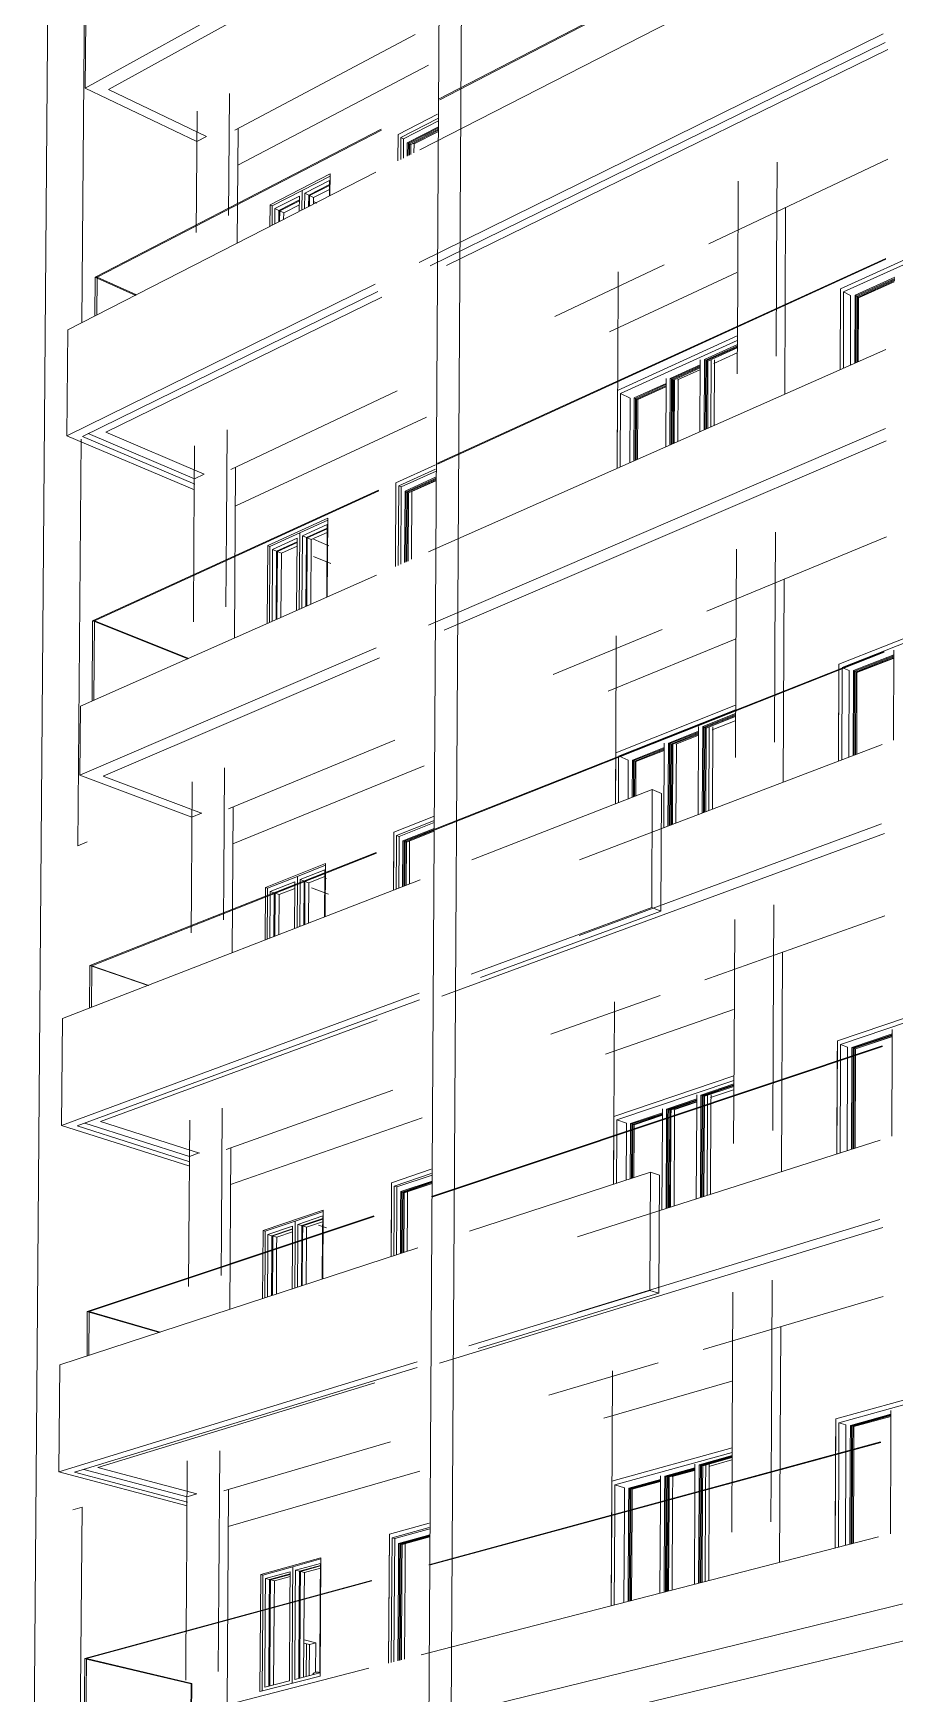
# Model space of a CAD drawing. Header units: metres. Extents: x -144 to 1000, y -717 to 29.
# Drawn here: x 9.938 to 11.863, y -560.797 to -557.088 of the extents above; entities that cross this region are included whole.
import ezdxf

# ---------------------------------------------------------------- set-up
doc = ezdxf.new("R2010")
doc.units = ezdxf.units.M
for name, color, linetype, lineweight in [('A-DOOR-FRAM', 1, 'Continuous', 9), ('A-DOOR-GLAZ', 1, 'Continuous', 9), ('A-FLOR', 2, 'Continuous', 9), ('A-FLOR-HRAL', 1, 'Continuous', 9), ('A-GLAZ', 1, 'Continuous', 9), ('A-WALL', 4, 'Continuous', 9), ('P-SANR-FIXT', 1, 'Continuous', 9), ('S-BEAM', 1, 'Continuous', 9), ('S-COLS', 7, 'Continuous', 9)]:
    doc.layers.add(name, color=color, linetype=linetype, lineweight=lineweight)

msp = doc.modelspace()

# ---------------------------------------------------------------- linework, layer by layer
at = {"layer": 'A-DOOR-FRAM', "color": 253, "true_color": 0x9c9c9c}
for p, q in [((10.8416, -557.2684), (10.7533, -557.3139)), ((10.7594, -557.3203), (10.8417, -557.2779)), ((10.8433, -557.2831), (10.7653, -557.3232)), ((10.7533, -557.3139), (10.753, -557.3727)), ((10.7591, -557.3696), (10.7594, -557.3203)), ((10.7653, -557.3232), (10.7594, -557.3203)), ((10.7653, -557.3232), (10.765, -557.3666)), ((10.7737, -557.3321), (10.8433, -557.2963)), ((10.7735, -557.3623), (10.7737, -557.3321)), ((10.7737, -557.3321), (10.7763, -557.3334)), ((12.0316, -557.5262), (11.7414, -557.6584)), ((11.7485, -557.6655), (12.0305, -557.5372)), ((11.7414, -557.6584), (11.7406, -557.8391)), ((11.7739, -557.6729), (11.8626, -557.6326)), ((11.7478, -557.836), (11.7485, -557.6655)), ((11.7641, -557.6734), (11.7485, -557.6655)), ((11.7641, -557.6734), (11.7635, -557.829)), ((11.7733, -557.8247), (11.7739, -557.6729)), ((11.7739, -557.6729), (11.7765, -557.6742)), ((11.5109, -557.7636), (11.2435, -557.8854)), ((11.2501, -557.8923), (11.511, -557.7737)), ((11.4377, -557.8163), (11.5111, -557.783)), ((11.361, -557.8585), (11.4282, -557.828)), ((11.4283, -557.8168), (11.4275, -557.9778)), ((11.4369, -557.9736), (11.4377, -557.8163)), ((11.4403, -557.8176), (11.4377, -557.8163)), ((11.2808, -557.9021), (11.3517, -557.87)), ((11.3518, -557.8589), (11.351, -558.0117)), ((11.3603, -558.0076), (11.361, -557.8585)), ((11.3636, -557.8597), (11.361, -557.8585)), ((11.2426, -558.0596), (11.2435, -557.8854)), ((11.2501, -557.8923), (11.2493, -558.0567)), ((11.2717, -557.9025), (11.2501, -557.8923)), ((11.2717, -557.9025), (11.2709, -558.0471)), ((11.2801, -558.0431), (11.2808, -557.9021)), ((11.2834, -557.9033), (11.2808, -557.9021)), ((10.8368, -558.0513), (10.7485, -558.0917)), ((10.7546, -558.0985), (10.837, -558.0609)), ((10.8386, -558.0655), (10.7604, -558.1011)), ((10.7485, -558.0917), (10.7473, -558.279)), ((10.7534, -558.2763), (10.7546, -558.0985)), ((10.7605, -558.1011), (10.7546, -558.0985)), ((10.7604, -558.1011), (10.7594, -558.2736)), ((10.7688, -558.1105), (10.8386, -558.0787)), ((10.7679, -558.2699), (10.7688, -558.1105)), ((10.7688, -558.1105), (10.7715, -558.1116)), ((11.7705, -558.5113), (11.8604, -558.4758)), ((11.8606, -558.4652), (11.8598, -558.6664)), ((11.7378, -558.5082), (11.737, -558.7132)), ((11.7441, -558.7105), (11.745, -558.5054)), ((11.7607, -558.5113), (11.7462, -558.5049)), ((11.7607, -558.5113), (11.7599, -558.7045)), ((11.7697, -558.7008), (11.7705, -558.5113)), ((11.7705, -558.5113), (11.7731, -558.5125)), ((11.4337, -558.6364), (11.5073, -558.6073)), ((11.3569, -558.6731), (11.4242, -558.6465)), ((11.4244, -558.6363), (11.4234, -558.8328)), ((11.4328, -558.8292), (11.4337, -558.6364)), ((11.4354, -558.6371), (11.4337, -558.6364)), ((11.2766, -558.7111), (11.3476, -558.6831)), ((11.3477, -558.673), (11.3468, -558.862)), ((11.356, -558.8585), (11.3569, -558.6731)), ((11.3596, -558.6742), (11.3569, -558.6731)), ((11.2387, -558.809), (11.2393, -558.7055)), ((11.2459, -558.7029), (11.2454, -558.8064)), ((11.2675, -558.711), (11.2469, -558.7025)), ((11.2675, -558.7109), (11.2671, -558.798)), ((11.2762, -558.7944), (11.2766, -558.7111)), ((11.28, -558.7125), (11.2766, -558.7111)), ((10.7434, -558.9017), (10.7428, -559.0015)), ((10.7489, -558.9991), (10.7496, -558.8993)), ((10.7555, -558.897), (10.7549, -558.9968)), ((10.7634, -558.9935), (10.764, -558.8936)), ((11.8571, -559.3419), (11.8563, -559.5513)), ((11.7342, -559.383), (11.7333, -559.5906)), ((11.7405, -559.5883), (11.7413, -559.3806)), ((11.7571, -559.3754), (11.7562, -559.5832)), ((11.7661, -559.5801), (11.7669, -559.3721)), ((11.3435, -559.5136), (11.3425, -559.7155)), ((11.3518, -559.7125), (11.3528, -559.5105)), ((11.4202, -559.4879), (11.4193, -559.6909)), ((11.4286, -559.6879), (11.4296, -559.4848)), ((11.2343, -559.658), (11.2348, -559.5499)), ((11.2415, -559.5477), (11.2409, -559.6559)), ((11.2632, -559.5404), (11.2627, -559.6488)), ((11.2718, -559.6458), (11.2724, -559.5374)), ((10.7383, -559.7158), (10.7376, -559.8201)), ((10.7438, -559.8181), (10.7445, -559.7138)), ((10.7504, -559.7118), (10.7498, -559.8161)), ((10.7583, -559.8134), (10.7589, -559.709)), ((11.7535, -560.2548), (11.7526, -560.4652)), ((11.7625, -560.4627), (11.7633, -560.2521)), ((11.8537, -560.2275), (11.8528, -560.4394)), ((11.7305, -560.261), (11.7297, -560.4704)), ((11.7368, -560.4693), (11.7377, -560.2591)), ((11.3392, -560.3676), (11.3382, -560.572)), ((11.3475, -560.5696), (11.3485, -560.3651)), ((11.4161, -560.3467), (11.4151, -560.5522)), ((11.4245, -560.5498), (11.4255, -560.3442)), ((11.2294, -560.6), (11.2304, -560.3973)), ((11.2371, -560.3955), (11.236, -560.5983)), ((11.2588, -560.3895), (11.2578, -560.5927)), ((11.267, -560.5903), (11.268, -560.3871)), ((10.7332, -560.5327), (10.732, -560.7281)), ((10.7381, -560.7265), (10.7394, -560.531)), ((10.7453, -560.5302), (10.7441, -560.725)), ((10.7526, -560.7228), (10.7538, -560.5271))]:
    msp.add_line(p, q, dxfattribs=at)
at = {"layer": 'A-DOOR-FRAM', "color": 9, "true_color": 0xbbbbbb}
for p, q in [((10.8433, -557.3043), (10.7815, -557.3359)), ((10.8421, -557.3075), (10.7888, -557.3349)), ((10.7763, -557.3334), (10.7815, -557.3359)), ((10.7815, -557.3359), (10.7814, -557.3582)), ((10.7888, -557.3349), (10.7861, -557.3336)), ((10.7888, -557.3349), (10.7886, -557.3545)), ((11.8612, -557.6426), (11.7816, -557.6786)), ((11.8626, -557.6402), (11.7817, -557.6768)), ((11.7765, -557.6742), (11.7817, -557.6768)), ((11.7817, -557.6768), (11.7811, -557.8212)), ((11.511, -557.7904), (11.4455, -557.8201)), ((11.5104, -557.8017), (11.4589, -557.825)), ((11.4281, -557.8353), (11.3688, -557.8622)), ((11.4269, -557.8395), (11.3775, -557.8618)), ((11.4455, -557.8201), (11.4403, -557.8176)), ((11.4455, -557.8201), (11.4448, -557.9701)), ((11.4516, -557.9671), (11.4523, -557.817)), ((11.4602, -557.817), (11.4595, -557.9636)), ((11.3516, -557.8773), (11.2886, -557.9058)), ((11.3688, -557.8622), (11.3636, -557.8597)), ((11.3688, -557.8622), (11.3681, -558.0041)), ((11.3702, -558.0031), (11.3709, -557.8612)), ((11.3788, -557.8612), (11.3781, -557.9997)), ((11.2886, -557.9058), (11.2834, -557.9033)), ((11.2886, -557.9058), (11.2879, -558.0396)), ((10.8385, -558.0858), (10.7767, -558.1139)), ((10.8374, -558.0871), (10.784, -558.1114)), ((10.7715, -558.1116), (10.7767, -558.1139)), ((10.7767, -558.1139), (10.7757, -558.2664)), ((10.784, -558.1114), (10.783, -558.2625)), ((11.7731, -558.5125), (11.7783, -558.5148)), ((11.8589, -558.484), (11.7782, -558.5158)), ((11.8604, -558.4824), (11.7783, -558.5148)), ((11.7783, -558.5148), (11.7776, -558.6978)), ((11.5072, -558.6138), (11.4416, -558.6397)), ((11.5065, -558.6231), (11.455, -558.6434)), ((11.4242, -558.6529), (11.3648, -558.6763)), ((11.4229, -558.656), (11.3735, -558.6755)), ((11.4416, -558.6397), (11.4363, -558.6375)), ((11.4416, -558.6397), (11.4407, -558.8262)), ((11.4475, -558.8236), (11.4484, -558.637)), ((11.4563, -558.6365), (11.4554, -558.8206)), ((11.3475, -558.6895), (11.2845, -558.7143)), ((11.3648, -558.6763), (11.3596, -558.6742)), ((11.3648, -558.6763), (11.3639, -558.8555)), ((11.366, -558.8547), (11.3669, -558.6755)), ((11.3748, -558.675), (11.3739, -558.8517)), ((11.2845, -558.7143), (11.28, -558.7125)), ((11.2845, -558.7143), (11.2841, -558.7914)), ((10.8338, -558.8699), (10.7719, -558.8944)), ((10.7668, -558.8925), (10.7719, -558.8944)), ((10.7719, -558.8944), (10.7713, -558.9905)), ((10.7791, -558.8915), (10.7785, -558.9876)), ((11.7748, -559.3695), (11.774, -559.5776)), ((11.4522, -559.4773), (11.4513, -559.6807)), ((11.3607, -559.5079), (11.3597, -559.71)), ((11.3618, -559.7093), (11.3628, -559.5072)), ((11.3707, -559.5045), (11.3697, -559.7068)), ((11.4375, -559.4822), (11.4365, -559.6854)), ((11.4434, -559.6832), (11.4444, -559.4799)), ((11.2803, -559.5347), (11.2797, -559.6432)), ((10.7668, -559.7063), (10.7662, -559.8108)), ((10.7741, -559.7039), (10.7735, -559.8084)), ((11.7712, -560.25), (11.7703, -560.4607)), ((11.3564, -560.363), (11.3554, -560.5675)), ((11.3575, -560.567), (11.3585, -560.3624)), ((11.3664, -560.3602), (11.3654, -560.565)), ((11.4334, -560.342), (11.4324, -560.5477)), ((11.4393, -560.5459), (11.4402, -560.3401)), ((11.4481, -560.338), (11.4472, -560.5439)), ((11.2759, -560.3849), (11.2749, -560.5883)), ((10.7617, -560.5249), (10.7605, -560.7208)), ((10.769, -560.523), (10.7678, -560.7189))]:
    msp.add_line(p, q, dxfattribs=at)
at = {"layer": 'A-DOOR-FRAM'}
for p, q in [((12.0285, -558.3816), (11.7379, -558.4968)), ((11.745, -558.5044), (12.0274, -558.3926)), ((11.7379, -558.4968), (11.7378, -558.5082)), ((11.7462, -558.5049), (11.745, -558.5044)), ((11.507, -558.5886), (11.2393, -558.6947)), ((11.2459, -558.7021), (11.5071, -558.5987)), ((11.2393, -558.7055), (11.2393, -558.6947)), ((10.8321, -558.8368), (10.7436, -558.872)), ((10.7497, -558.8792), (10.8322, -558.8465)), ((10.7436, -558.872), (10.7434, -558.9017)), ((10.7496, -558.8993), (10.7497, -558.8792)), ((10.7556, -558.8815), (10.7497, -558.8792)), ((10.7556, -558.8815), (10.7555, -558.897)), ((10.8338, -558.8505), (10.7556, -558.8815)), ((10.764, -558.8914), (10.8338, -558.8638)), ((10.764, -558.8936), (10.764, -558.8914)), ((10.764, -558.8914), (10.7668, -558.8925)), ((12.0242, -559.2405), (11.7344, -559.3382)), ((11.7415, -559.3462), (12.0244, -559.251)), ((11.767, -559.3527), (11.8571, -559.3225)), ((11.8572, -559.3129), (11.8571, -559.3419)), ((11.7344, -559.3382), (11.7342, -559.383)), ((11.7413, -559.3806), (11.7415, -559.3462)), ((11.7572, -559.3521), (11.7415, -559.3462)), ((11.7572, -559.3521), (11.7571, -559.3754)), ((11.7669, -559.3721), (11.767, -559.3527)), ((11.767, -559.3527), (11.7696, -559.3537)), ((11.5032, -559.4164), (11.2351, -559.5068)), ((11.2417, -559.5146), (11.5032, -559.4266)), ((11.4297, -559.4592), (11.5034, -559.4345)), ((11.3529, -559.4905), (11.4203, -559.4679)), ((11.4204, -559.4586), (11.4202, -559.4879)), ((11.4296, -559.4848), (11.4297, -559.4592)), ((11.4324, -559.4602), (11.4297, -559.4592)), ((11.2348, -559.5499), (11.2351, -559.5068)), ((11.2417, -559.5146), (11.2415, -559.5477)), ((11.2633, -559.5222), (11.2417, -559.5146)), ((11.2725, -559.5229), (11.3435, -559.499)), ((11.3436, -559.4898), (11.3435, -559.5136)), ((11.3528, -559.5105), (11.3529, -559.4905)), ((11.3555, -559.4914), (11.3529, -559.4905)), ((11.2633, -559.5222), (11.2632, -559.5404)), ((11.2724, -559.5374), (11.2725, -559.5229)), ((11.2751, -559.5238), (11.2725, -559.5229)), ((10.8273, -559.6249), (10.7387, -559.655)), ((10.7387, -559.655), (10.7383, -559.7158)), ((10.7445, -559.7138), (10.7448, -559.6626)), ((10.7448, -559.6626), (10.8274, -559.6346)), ((10.7507, -559.6645), (10.7448, -559.6626)), ((10.829, -559.638), (10.7507, -559.6645)), ((10.7591, -559.6749), (10.829, -559.6514)), ((10.7507, -559.6645), (10.7504, -559.7118)), ((10.7589, -559.709), (10.7591, -559.6749)), ((10.7591, -559.6749), (10.7618, -559.6758)), ((12.0224, -560.1016), (11.7309, -560.1826)), ((11.738, -560.1911), (12.0213, -560.1126)), ((11.7309, -560.1826), (11.7305, -560.261)), ((11.7636, -560.1971), (11.8537, -560.1722)), ((11.8539, -560.1636), (11.8537, -560.2275)), ((11.7377, -560.2591), (11.738, -560.1911)), ((11.7537, -560.196), (11.738, -560.1911)), ((11.7537, -560.1959), (11.7535, -560.2548)), ((11.7633, -560.2521), (11.7636, -560.1971)), ((11.7636, -560.1971), (11.7662, -560.1979)), ((11.4993, -560.2471), (11.2308, -560.3217)), ((11.2374, -560.3299), (11.4994, -560.2573)), ((11.3488, -560.3107), (11.4163, -560.2921)), ((11.4164, -560.2837), (11.4161, -560.3467)), ((11.4255, -560.3442), (11.4258, -560.2849)), ((11.4258, -560.2849), (11.4995, -560.2645)), ((11.4284, -560.2857), (11.4258, -560.2849)), ((11.2304, -560.3973), (11.2308, -560.3217)), ((11.2374, -560.3299), (11.2371, -560.3955)), ((11.2591, -560.3362), (11.2374, -560.3299)), ((11.2683, -560.3374), (11.3394, -560.3178)), ((11.3395, -560.3095), (11.3392, -560.3676)), ((11.3485, -560.3651), (11.3488, -560.3107)), ((11.3514, -560.3115), (11.3488, -560.3107)), ((11.2591, -560.3362), (11.2588, -560.3895)), ((11.268, -560.3871), (11.2683, -560.3374)), ((11.2709, -560.3382), (11.2683, -560.3374)), ((10.7338, -560.4404), (10.7332, -560.5327)), ((10.8225, -560.4157), (10.7338, -560.4404)), ((10.7399, -560.4484), (10.8226, -560.4254)), ((10.8242, -560.4282), (10.7458, -560.45)), ((10.7542, -560.461), (10.8242, -560.4416)), ((10.7394, -560.5302), (10.7399, -560.4484)), ((10.7458, -560.45), (10.7399, -560.4484)), ((10.7458, -560.45), (10.7453, -560.5294)), ((10.7538, -560.5271), (10.7542, -560.461)), ((10.7542, -560.461), (10.7569, -560.4617))]:
    msp.add_line(p, q, dxfattribs=at)
at = {"layer": 'A-DOOR-FRAM', "color": 251, "true_color": 0x525252}
for p, q in [((11.8556, -559.3289), (11.7748, -559.356)), ((11.857, -559.3281), (11.7749, -559.3557)), ((11.7696, -559.3537), (11.7749, -559.3557)), ((11.7749, -559.3557), (11.7748, -559.3695)), ((11.5034, -559.44), (11.4376, -559.4621)), ((11.4202, -559.4733), (11.3607, -559.4933)), ((11.4189, -559.4754), (11.3695, -559.492)), ((11.4376, -559.4621), (11.4324, -559.4602)), ((11.4376, -559.4621), (11.4375, -559.4822)), ((11.4444, -559.4799), (11.4445, -559.4597)), ((11.5027, -559.4473), (11.4511, -559.4646)), ((11.4523, -559.4587), (11.4522, -559.4773)), ((11.3435, -559.5045), (11.2803, -559.5256)), ((11.3607, -559.4933), (11.3555, -559.4914)), ((11.3607, -559.4933), (11.3607, -559.5079)), ((11.3628, -559.5072), (11.3629, -559.4926)), ((11.3707, -559.4915), (11.3707, -559.5045)), ((11.2803, -559.5256), (11.2751, -559.5238)), ((11.2803, -559.5256), (11.2803, -559.5347)), ((10.829, -559.6566), (10.767, -559.6775)), ((10.7618, -559.6758), (10.767, -559.6775)), ((10.767, -559.6775), (10.7668, -559.7063)), ((10.7743, -559.675), (10.7741, -559.7039)), ((11.8537, -560.1769), (11.7714, -560.1996)), ((11.7662, -560.1979), (11.7714, -560.1996)), ((11.7714, -560.1996), (11.7712, -560.25)), ((11.4337, -560.2873), (11.4284, -560.2857)), ((11.4337, -560.2873), (11.4334, -560.342)), ((11.4995, -560.2691), (11.4337, -560.2873)), ((11.4402, -560.3401), (11.4405, -560.2854)), ((11.4988, -560.2744), (11.4471, -560.2887)), ((11.4484, -560.2839), (11.4481, -560.338)), ((11.3394, -560.3222), (11.2761, -560.3397)), ((11.3567, -560.313), (11.3514, -560.3115)), ((11.3567, -560.313), (11.3564, -560.363)), ((11.4162, -560.2966), (11.3567, -560.313)), ((11.3585, -560.3624), (11.3588, -560.3124)), ((11.415, -560.2976), (11.3654, -560.3113)), ((11.3667, -560.3109), (11.3664, -560.3602)), ((11.2761, -560.3397), (11.2709, -560.3382)), ((11.2761, -560.3397), (11.2759, -560.3849)), ((10.7569, -560.4617), (10.7621, -560.4631)), ((10.7621, -560.4631), (10.7617, -560.5249)), ((10.8242, -560.4459), (10.7621, -560.4631)), ((10.7694, -560.4611), (10.769, -560.523))]:
    msp.add_line(p, q, dxfattribs=at)
at = {"layer": 'A-DOOR-GLAZ', "color": 253, "true_color": 0x9c9c9c}
for p, q in [((10.7763, -557.3334), (10.8433, -557.299)), ((10.7763, -557.3334), (10.7761, -557.3609)), ((11.7765, -557.6742), (11.8626, -557.6351)), ((11.7765, -557.6742), (11.7759, -557.8235)), ((11.4403, -557.8176), (11.5111, -557.7855)), ((11.3636, -557.8597), (11.4282, -557.8304)), ((11.4403, -557.8176), (11.4395, -557.9725)), ((11.2834, -557.9033), (11.3516, -557.8724)), ((11.3636, -557.8597), (11.3629, -558.0064)), ((11.2834, -557.9033), (11.2827, -558.0419)), ((10.7715, -558.1116), (10.8385, -558.0811)), ((10.7715, -558.1116), (10.7705, -558.2687)), ((11.7731, -558.5125), (11.7723, -558.6998)), ((11.7731, -558.5125), (11.8604, -558.478)), ((11.4363, -558.6375), (11.5072, -558.6095)), ((11.3596, -558.6742), (11.4242, -558.6487)), ((11.4363, -558.6375), (11.4354, -558.8281)), ((11.2792, -558.7122), (11.3476, -558.6852)), ((11.3596, -558.6742), (11.3587, -558.8575)), ((11.2792, -558.7122), (11.2788, -558.7934)), ((10.7666, -558.8924), (10.8338, -558.8658)), ((10.7666, -558.8926), (10.766, -558.9925)), ((11.7696, -559.3712), (11.7687, -559.5793)), ((11.3554, -559.5096), (11.3544, -559.7117)), ((11.4323, -559.4839), (11.4313, -559.6871)), ((11.275, -559.5365), (11.2745, -559.6449)), ((10.7615, -559.7081), (10.7609, -559.8125)), ((11.766, -560.2514), (11.7651, -560.462)), ((11.3512, -560.3644), (11.3502, -560.5689)), ((11.4281, -560.3434), (11.4271, -560.5491)), ((11.2707, -560.3863), (11.2696, -560.5897)), ((10.7565, -560.5264), (10.7553, -560.7221))]:
    msp.add_line(p, q, dxfattribs=at)
at = {"layer": 'A-DOOR-GLAZ', "color": 9, "true_color": 0xbbbbbb}
for p, q in [((10.8433, -557.3016), (10.7789, -557.3346)), ((10.7789, -557.3346), (10.7763, -557.3334)), ((10.7787, -557.3596), (10.7789, -557.3346)), ((11.8626, -557.6377), (11.7791, -557.6755)), ((11.7791, -557.6755), (11.7765, -557.6742)), ((11.7785, -557.8224), (11.7791, -557.6755)), ((11.5111, -557.7879), (11.4429, -557.8189)), ((11.4281, -557.8329), (11.3662, -557.861)), ((11.4429, -557.8189), (11.4403, -557.8176)), ((11.4429, -557.8189), (11.4421, -557.9713)), ((11.3516, -557.8749), (11.286, -557.9046)), ((11.3662, -557.861), (11.3636, -557.8597)), ((11.3662, -557.861), (11.3655, -558.0053)), ((11.286, -557.9046), (11.2834, -557.9033)), ((11.286, -557.9046), (11.2853, -558.0408)), ((10.8385, -558.0835), (10.7741, -558.1128)), ((10.7741, -558.1128), (10.7715, -558.1116)), ((10.7731, -558.2676), (10.7741, -558.1128)), ((11.7757, -558.5136), (11.7731, -558.5125)), ((11.8604, -558.4802), (11.7757, -558.5136)), ((11.7749, -558.6988), (11.7757, -558.5136)), ((11.5072, -558.6116), (11.4389, -558.6386)), ((11.4242, -558.6508), (11.3622, -558.6753)), ((11.4389, -558.6386), (11.4363, -558.6375)), ((11.4389, -558.6386), (11.438, -558.8272)), ((11.3476, -558.6874), (11.2819, -558.7132)), ((11.3622, -558.6753), (11.3596, -558.6742)), ((11.3622, -558.6753), (11.3613, -558.8565)), ((11.2819, -558.7132), (11.2792, -558.7122)), ((11.2819, -558.7132), (11.2815, -558.7924)), ((10.8338, -558.8679), (10.7692, -558.8934)), ((10.7692, -558.8934), (10.7668, -558.8925)), ((10.7686, -558.9915), (10.7692, -558.8934)), ((11.7713, -559.5784), (11.7722, -559.3703)), ((11.358, -559.5087), (11.357, -559.7108)), ((11.4349, -559.4831), (11.4339, -559.6863)), ((11.2776, -559.5356), (11.2771, -559.6441)), ((10.7635, -559.8117), (10.7642, -559.7072)), ((11.7677, -560.4613), (11.7686, -560.2507)), ((11.3538, -560.3637), (11.3528, -560.5682)), ((11.4308, -560.3427), (11.4298, -560.5484)), ((11.2733, -560.3856), (11.2722, -560.589)), ((10.7579, -560.7215), (10.7591, -560.5257))]:
    msp.add_line(p, q, dxfattribs=at)
at = {"layer": 'A-DOOR-GLAZ'}
for p, q in [((11.7696, -559.3537), (11.8571, -559.3244)), ((11.7696, -559.3537), (11.7696, -559.3712)), ((11.4324, -559.4602), (11.5034, -559.4363)), ((11.3555, -559.4914), (11.4202, -559.4697)), ((11.4324, -559.4602), (11.4323, -559.4839)), ((11.2751, -559.5238), (11.3435, -559.5009)), ((11.3555, -559.4914), (11.3554, -559.5096)), ((11.2751, -559.5238), (11.275, -559.5365)), ((10.7617, -559.6758), (10.829, -559.6531)), ((10.7617, -559.6758), (10.7615, -559.7081)), ((11.7662, -560.1979), (11.8538, -560.1738)), ((11.7662, -560.1979), (11.766, -560.2514)), ((11.3514, -560.3115), (11.4163, -560.2936)), ((11.4284, -560.2857), (11.4281, -560.3434)), ((11.4284, -560.2857), (11.4995, -560.2661)), ((11.2709, -560.3382), (11.3394, -560.3193)), ((11.3514, -560.3115), (11.3512, -560.3644)), ((11.2709, -560.3382), (11.2707, -560.3863)), ((10.7569, -560.4617), (10.7565, -560.5264)), ((10.7569, -560.4617), (10.8242, -560.443))]:
    msp.add_line(p, q, dxfattribs=at)
at = {"layer": 'A-DOOR-GLAZ', "color": 251, "true_color": 0x525252}
for p, q in [((11.8571, -559.3263), (11.7722, -559.3547)), ((11.7722, -559.3547), (11.7696, -559.3537)), ((11.7722, -559.3703), (11.7722, -559.3547)), ((11.5034, -559.4382), (11.435, -559.4611)), ((11.4202, -559.4715), (11.3581, -559.4923)), ((11.435, -559.4611), (11.4324, -559.4602)), ((11.435, -559.4611), (11.4349, -559.4831)), ((11.3435, -559.5027), (11.2777, -559.5247)), ((11.3581, -559.4923), (11.3555, -559.4914)), ((11.3581, -559.4923), (11.358, -559.5087)), ((11.2777, -559.5247), (11.2751, -559.5238)), ((11.2777, -559.5247), (11.2776, -559.5356)), ((10.829, -559.6549), (10.7644, -559.6766)), ((10.7644, -559.6766), (10.7617, -559.6758)), ((10.7642, -559.7072), (10.7644, -559.6766)), ((11.8537, -560.1753), (11.7688, -560.1988)), ((11.7688, -560.1988), (11.7662, -560.1979)), ((11.7686, -560.2507), (11.7688, -560.1988)), ((11.431, -560.2865), (11.4284, -560.2857)), ((11.431, -560.2865), (11.4308, -560.3427)), ((11.4995, -560.2676), (11.431, -560.2865)), ((11.3394, -560.3207), (11.2735, -560.3389)), ((11.3541, -560.3122), (11.3514, -560.3115)), ((11.3541, -560.3122), (11.3538, -560.3637)), ((11.4162, -560.2951), (11.3541, -560.3122)), ((11.2735, -560.3389), (11.2709, -560.3382)), ((11.2735, -560.3389), (11.2733, -560.3856)), ((10.7595, -560.4624), (10.7569, -560.4617)), ((10.7591, -560.5257), (10.7595, -560.4624)), ((10.8242, -560.4445), (10.7595, -560.4624))]:
    msp.add_line(p, q, dxfattribs=at)
at = {"layer": 'A-FLOR', "lineweight": 9}
for p, q in [((10.3887, -557.3043), (10.7912, -557.0906)), ((11.8474, -557.1236), (10.8612, -557.6064)), ((10.3252, -557.3182), (10.3255, -557.3184)), ((11.4471, -557.5578), (11.8475, -557.3686)), ((11.1036, -557.72), (11.3475, -557.6048)), ((10.7173, -557.6768), (10.1004, -557.9788)), ((10.38, -558.0618), (10.7513, -557.8865)), ((11.8436, -557.9977), (10.8561, -558.4209)), ((10.3198, -558.0726), (10.3201, -558.0728)), ((11.4429, -558.3783), (11.8439, -558.2125)), ((11.0997, -558.5202), (11.3432, -558.4195)), ((10.712, -558.4826), (10.0946, -558.7472)), ((10.3747, -558.82), (10.7463, -558.6663)), ((10.3144, -558.8294), (10.3147, -558.8295)), ((11.4386, -559.2016), (11.8402, -559.0593)), ((11.0943, -559.3236), (11.3388, -559.237)), ((10.3693, -559.5805), (10.7412, -559.4487)), ((10.0887, -559.5181), (10.3093, -559.5887)), ((11.4344, -560.0277), (11.8365, -559.9091)), ((11.0896, -560.1294), (11.3344, -560.0572)), ((10.364, -560.3435), (10.7362, -560.2337)), ((10.0828, -560.2914), (10.3038, -560.3503))]:
    msp.add_line(p, q, dxfattribs=at)
at = {"layer": 'A-FLOR-HRAL'}
for p, q in [((11.8463, -556.7156), (10.8435, -557.2352)), ((10.7152, -557.3017), (10.0769, -557.6324)), ((11.8425, -557.5904), (10.8383, -558.0494)), ((10.0762, -557.7187), (10.0769, -557.6324)), ((10.7098, -558.1081), (10.071, -558.4001)), ((10.0696, -558.5792), (10.071, -558.4001)), ((11.8387, -558.4683), (10.8331, -558.8663)), ((10.7045, -558.9172), (10.065, -559.1702)), ((10.0643, -559.2649), (10.065, -559.1702)), ((11.8348, -559.3494), (10.8279, -559.6859)), ((10.6991, -559.729), (10.0591, -559.9429)), ((10.0584, -560.0418), (10.0591, -559.9429)), ((11.831, -560.2338), (10.8218, -560.5087)), ((10.6937, -560.5435), (10.0532, -560.718)), ((10.0517, -560.9034), (10.0532, -560.718))]:
    msp.add_line(p, q, dxfattribs=at)
at = {"layer": 'A-FLOR-HRAL', "color": 253, "true_color": 0x9c9c9c}
for p, q in [((11.8468, -556.7181), (10.8464, -557.2362)), ((10.7159, -557.3038), (10.081, -557.6326)), ((11.843, -557.5925), (10.8412, -558.0502)), ((10.0769, -557.6324), (10.0811, -557.6343)), ((10.0769, -557.6324), (10.081, -557.6326)), ((10.081, -557.6326), (10.0804, -557.7166)), ((10.081, -557.6326), (10.1689, -557.6722)), ((10.7106, -558.1099), (10.0751, -558.4003)), ((10.071, -558.4001), (10.0752, -558.4018)), ((10.071, -558.4001), (10.0751, -558.4003)), ((10.0751, -558.4003), (10.0738, -558.5773)), ((10.0751, -558.4003), (10.2855, -558.4839)), ((11.8392, -558.4702), (10.836, -558.867)), ((10.7052, -558.9188), (10.0692, -559.1704)), ((10.065, -559.1702), (10.0693, -559.1717)), ((10.065, -559.1702), (10.0692, -559.1704)), ((10.0692, -559.1704), (10.0685, -559.2633)), ((10.0692, -559.1704), (10.1968, -559.2143)), ((11.8354, -559.351), (10.8308, -559.6866)), ((10.6999, -559.7303), (10.0633, -559.943)), ((10.0591, -559.9429), (10.0634, -559.9441)), ((10.0591, -559.9429), (10.0633, -559.943)), ((10.0633, -559.943), (10.0626, -560.0405)), ((10.0633, -559.943), (10.2219, -559.989)), ((11.8315, -560.235), (10.8256, -560.5089)), ((10.6945, -560.5446), (10.0574, -560.7181)), ((10.0532, -560.718), (10.0574, -560.719)), ((10.0532, -560.718), (10.0574, -560.7181)), ((10.0574, -560.7181), (10.0559, -560.9024)), ((10.0574, -560.7181), (10.2925, -560.7737)), ((10.2925, -560.7737), (10.292, -560.8416))]:
    msp.add_line(p, q, dxfattribs=at)
at = {"layer": 'A-FLOR-HRAL', "color": 254, "true_color": 0xd8d8d8}
for p, q in [((10.0811, -557.6343), (10.1672, -557.6731)), ((10.0752, -558.4018), (10.2837, -558.4847)), ((10.0693, -559.1717), (10.1951, -559.2149)), ((10.0634, -559.9441), (10.2202, -559.9896)), ((10.0574, -560.719), (10.2907, -560.7741)), ((10.2902, -560.842), (10.2907, -560.7741)), ((10.2907, -560.7741), (10.2925, -560.7737))]:
    msp.add_line(p, q, dxfattribs=at)
at = {"layer": 'A-GLAZ', "color": 253, "lineweight": 9, "true_color": 0x9c9c9c}
for p, q in [((10.5389, -557.4387), (10.6012, -557.4067)), ((10.6001, -557.4167), (10.5448, -557.4451)), ((10.5536, -557.4493), (10.6, -557.4255)), ((10.5998, -557.451), (10.6001, -557.4167)), ((10.472, -557.5164), (10.4723, -557.473)), ((10.4723, -557.473), (10.5389, -557.4387)), ((10.5329, -557.4512), (10.4781, -557.4794)), ((10.4869, -557.4835), (10.5328, -557.46)), ((10.5326, -557.4854), (10.5329, -557.4512)), ((10.5386, -557.4824), (10.5389, -557.4387)), ((10.5448, -557.4451), (10.5445, -557.4793)), ((10.5536, -557.4493), (10.5448, -557.4451)), ((10.5536, -557.4493), (10.5534, -557.4748)), ((10.4781, -557.4794), (10.4779, -557.5134)), ((10.4869, -557.4835), (10.4781, -557.4794)), ((10.4869, -557.4835), (10.4868, -557.5089)), ((10.5337, -558.2036), (10.5961, -558.1751)), ((10.4671, -558.2339), (10.5337, -558.2036)), ((10.5277, -558.2157), (10.4729, -558.2407)), ((10.5266, -558.3768), (10.5277, -558.2157)), ((10.5326, -558.3741), (10.5337, -558.2036)), ((10.5396, -558.2103), (10.5386, -558.3715)), ((10.595, -558.1851), (10.5396, -558.2103)), ((10.5396, -558.2103), (10.5485, -558.2141)), ((10.5474, -558.3676), (10.5485, -558.2141)), ((10.5485, -558.2141), (10.5951, -558.1928)), ((10.5939, -558.347), (10.595, -558.1851)), ((10.4659, -558.4037), (10.4671, -558.2339)), ((10.4729, -558.2407), (10.4718, -558.4011)), ((10.4729, -558.2407), (10.4817, -558.2444)), ((10.4807, -558.3971), (10.4817, -558.2444)), ((10.4817, -558.2444), (10.5278, -558.2234)), ((10.4765, -559.0077), (10.5227, -558.9894)), ((10.5219, -559.0873), (10.5225, -558.9892)), ((10.5285, -558.9868), (10.5278, -559.085)), ((10.5345, -558.9844), (10.5338, -559.0827)), ((10.5427, -559.0792), (10.5433, -558.9812)), ((10.5433, -558.9812), (10.59, -558.9628)), ((10.5892, -559.0612), (10.5899, -558.9625)), ((10.4611, -559.1109), (10.4618, -559.0132)), ((10.4677, -559.0109), (10.467, -559.1086)), ((10.4759, -559.1052), (10.4765, -559.0077)), ((10.5839, -559.8703), (10.5846, -559.7672)), ((10.4556, -559.9122), (10.4563, -559.8101)), ((10.4622, -559.8081), (10.4615, -559.9103)), ((10.4704, -559.9074), (10.4711, -559.8052)), ((10.5165, -559.8923), (10.5172, -559.7898)), ((10.5224, -559.8904), (10.5231, -559.7878)), ((10.5291, -559.7858), (10.5284, -559.8884)), ((10.5373, -559.8855), (10.538, -559.7828)), ((10.5237, -560.5898), (10.5225, -560.7645)), ((10.5314, -560.7622), (10.5326, -560.5874)), ((10.5781, -560.7501), (10.5793, -560.5747)), ((10.4496, -560.7904), (10.4508, -560.6097)), ((10.4567, -560.6081), (10.4556, -560.7818)), ((10.4645, -560.7795), (10.4656, -560.6056)), ((10.5106, -560.7676), (10.5118, -560.5931)), ((10.5177, -560.5914), (10.5165, -560.7731)), ((10.5106, -560.7676), (10.4556, -560.7818)), ((10.5781, -560.7501), (10.5225, -560.7645))]:
    msp.add_line(p, q, dxfattribs=at)
at = {"layer": 'A-GLAZ', "color": 253, "lineweight": 9, "true_color": 0xa1a1a1}
for p, q in [((10.6, -557.4275), (10.5555, -557.4503)), ((10.5643, -557.4545), (10.5999, -557.4363)), ((10.5328, -557.462), (10.4889, -557.4845)), ((10.4977, -557.4886), (10.5327, -557.4707)), ((10.5555, -557.4503), (10.5536, -557.4493)), ((10.5643, -557.4545), (10.5536, -557.4493)), ((10.5554, -557.4738), (10.5555, -557.4503)), ((10.5642, -557.4693), (10.5643, -557.4545)), ((10.4889, -557.4845), (10.4869, -557.4835)), ((10.4977, -557.4886), (10.4869, -557.4835)), ((10.4887, -557.5079), (10.4889, -557.4845)), ((10.4976, -557.5033), (10.4977, -557.4886)), ((10.5504, -558.2149), (10.5485, -558.2141)), ((10.5485, -558.2141), (10.5592, -558.2186)), ((10.5494, -558.3667), (10.5504, -558.2149)), ((10.5951, -558.1946), (10.5504, -558.2149)), ((10.5592, -558.2186), (10.5948, -558.2025)), ((10.4837, -558.2452), (10.4817, -558.2444)), ((10.4817, -558.2444), (10.4925, -558.2489)), ((10.4827, -558.3963), (10.4837, -558.2452)), ((10.5279, -558.2251), (10.4837, -558.2452)), ((10.4915, -558.3923), (10.4925, -558.2489)), ((10.4925, -558.2489), (10.5276, -558.233)), ((10.5583, -558.3628), (10.5592, -558.2186)), ((10.5227, -558.9909), (10.4785, -559.0084)), ((10.5453, -558.982), (10.5433, -558.9812)), ((10.5433, -558.9812), (10.5541, -558.9852)), ((10.5447, -559.0785), (10.5453, -558.982)), ((10.59, -558.9643), (10.5453, -558.982)), ((10.5535, -559.075), (10.5541, -558.9852)), ((10.5541, -558.9852), (10.5898, -558.9711)), ((10.4785, -559.0084), (10.4765, -559.0077)), ((10.4765, -559.0077), (10.4873, -559.0116)), ((10.4778, -559.1044), (10.4785, -559.0084)), ((10.4867, -559.101), (10.4873, -559.0116)), ((10.4873, -559.0116), (10.5224, -558.9977)), ((10.4724, -559.9067), (10.4731, -559.8045)), ((10.4813, -559.9038), (10.482, -559.8015)), ((10.5393, -559.8849), (10.54, -559.7822)), ((10.5482, -559.882), (10.5488, -559.7792)), ((10.5334, -560.7617), (10.5346, -560.5869)), ((10.5423, -560.7594), (10.5435, -560.5844)), ((10.4664, -560.779), (10.4676, -560.6051)), ((10.4753, -560.7767), (10.4765, -560.6027))]:
    msp.add_line(p, q, dxfattribs=at)
at = {"layer": 'A-GLAZ', "lineweight": 9}
for p, q in [((10.5286, -558.9708), (10.5911, -558.946)), ((10.5899, -558.956), (10.5345, -558.978)), ((10.5899, -558.9625), (10.5899, -558.956)), ((10.4619, -558.9973), (10.5286, -558.9708)), ((10.5226, -558.9827), (10.4677, -559.0044)), ((10.5225, -558.9892), (10.5226, -558.9827)), ((10.5286, -558.9708), (10.5285, -558.9868)), ((10.5345, -558.978), (10.543, -558.9811)), ((10.5345, -558.978), (10.5345, -558.9844)), ((10.4618, -559.0132), (10.4619, -558.9973)), ((10.4677, -559.0044), (10.4762, -559.0075)), ((10.4677, -559.0044), (10.4677, -559.0109)), ((10.5234, -559.7406), (10.586, -559.7195)), ((10.5849, -559.7294), (10.5293, -559.7481)), ((10.5382, -559.7509), (10.5849, -559.7352)), ((10.5846, -559.7672), (10.5849, -559.7294)), ((10.4563, -559.8101), (10.4566, -559.7632)), ((10.4566, -559.7632), (10.5234, -559.7406)), ((10.4625, -559.7706), (10.4622, -559.8081)), ((10.5174, -559.7521), (10.4625, -559.7706)), ((10.4625, -559.7706), (10.4713, -559.7734)), ((10.4711, -559.8052), (10.4713, -559.7734)), ((10.4713, -559.7734), (10.5175, -559.7579)), ((10.5172, -559.7898), (10.5174, -559.7521)), ((10.5231, -559.7878), (10.5234, -559.7406)), ((10.5293, -559.7481), (10.5291, -559.7858)), ((10.5293, -559.7481), (10.5382, -559.7509)), ((10.538, -559.7828), (10.5382, -559.7509)), ((10.4514, -560.5315), (10.5183, -560.5128)), ((10.5183, -560.5128), (10.5177, -560.5914)), ((10.5183, -560.5128), (10.5807, -560.4955)), ((10.5797, -560.5053), (10.5242, -560.5207)), ((10.533, -560.523), (10.5798, -560.5101)), ((10.5793, -560.5747), (10.5797, -560.5053)), ((10.4508, -560.6097), (10.4514, -560.5315)), ((10.4572, -560.5393), (10.4567, -560.6081)), ((10.5122, -560.524), (10.4572, -560.5393)), ((10.4572, -560.5393), (10.4661, -560.5416)), ((10.4656, -560.6056), (10.4661, -560.5416)), ((10.4661, -560.5416), (10.5123, -560.5288)), ((10.5118, -560.5931), (10.5122, -560.524)), ((10.5242, -560.5207), (10.5237, -560.5898)), ((10.5242, -560.5207), (10.533, -560.523)), ((10.5326, -560.5874), (10.533, -560.523))]:
    msp.add_line(p, q, dxfattribs=at)
at = {"layer": 'A-GLAZ', "color": 28, "lineweight": 9, "true_color": 0x0d0d0d}
for p, q in [((10.5849, -559.7364), (10.5402, -559.7515)), ((10.4733, -559.774), (10.4713, -559.7734)), ((10.4713, -559.7734), (10.4821, -559.7768)), ((10.4731, -559.8045), (10.4733, -559.774)), ((10.5175, -559.7591), (10.4733, -559.774)), ((10.4821, -559.7768), (10.5173, -559.7649)), ((10.5402, -559.7515), (10.5382, -559.7509)), ((10.5382, -559.7509), (10.549, -559.7543)), ((10.54, -559.7822), (10.5402, -559.7515)), ((10.5488, -559.7792), (10.549, -559.7543)), ((10.549, -559.7543), (10.5847, -559.7423)), ((10.482, -559.8015), (10.4821, -559.7768)), ((10.5798, -560.5111), (10.535, -560.5235)), ((10.5439, -560.5258), (10.5796, -560.5159)), ((10.4681, -560.5421), (10.4661, -560.5416)), ((10.4661, -560.5416), (10.4769, -560.5444)), ((10.4676, -560.6051), (10.4681, -560.5421)), ((10.5123, -560.5298), (10.4681, -560.5421)), ((10.4765, -560.6027), (10.4769, -560.5444)), ((10.4769, -560.5444), (10.5121, -560.5346)), ((10.535, -560.5235), (10.533, -560.523)), ((10.533, -560.523), (10.5439, -560.5258)), ((10.5346, -560.5869), (10.535, -560.5235)), ((10.5435, -560.5844), (10.5439, -560.5258))]:
    msp.add_line(p, q, dxfattribs=at)
at = {"layer": 'A-WALL', "lineweight": 9}
for p, q in [((10.9215, -552.4992), (10.8718, -560.8438)), ((10.8215, -560.9336), (10.8724, -552.5419)), ((10.047, -557.7334), (10.0685, -554.9551)), ((9.9382, -561.1508), (9.9854, -555.1805)), ((11.8381, -556.818), (10.802, -557.3477)), ((10.0543, -557.2102), (10.7134, -556.8459)), ((10.7226, -556.8738), (10.1063, -557.2129)), ((10.0555, -557.0568), (10.0543, -557.2102)), ((10.8004, -557.5993), (11.8369, -557.089)), ((11.8411, -557.1083), (10.8248, -557.6071)), ((10.3036, -557.3297), (10.0543, -557.2102)), ((10.1063, -557.2129), (10.3252, -557.3182)), ((10.3036, -557.3297), (10.3252, -557.3182)), ((10.3957, -557.3007), (10.394, -557.556)), ((10.7034, -557.3981), (10.0155, -557.7498)), ((11.6189, -557.4765), (11.6171, -557.8936)), ((11.2438, -557.8321), (11.2449, -557.6207)), ((10.0136, -557.9866), (10.7018, -557.6479)), ((10.708, -557.6645), (10.0483, -557.9882)), ((10.0155, -557.7498), (10.0136, -557.9866)), ((11.8425, -557.7941), (10.8215, -558.2462)), ((10.2987, -558.1077), (10.0136, -557.9866)), ((10.0483, -557.9882), (10.299, -558.0949)), ((10.2982, -558.0829), (10.0613, -557.9819)), ((10.1004, -557.9788), (10.3198, -558.0726)), ((10.8214, -558.4098), (11.8418, -557.9705)), ((10.045, -557.9945), (10.038, -558.9025)), ((10.3904, -558.057), (10.3878, -558.438)), ((10.2982, -558.0829), (10.3198, -558.0726)), ((10.7053, -558.2977), (10.0437, -558.5907)), ((11.6153, -558.307), (11.6132, -558.7602)), ((11.7379, -558.4968), (12.0273, -558.3821)), ((11.2394, -558.6785), (11.2406, -558.4333)), ((10.0425, -558.7451), (10.7042, -558.4602)), ((10.0437, -558.5907), (10.0425, -558.7451)), ((11.2393, -558.6947), (11.507, -558.5886)), ((11.8342, -558.6763), (11.1586, -558.9339)), ((10.2928, -558.8384), (10.0425, -558.7451)), ((10.0946, -558.7472), (10.3144, -558.8294)), ((10.9178, -558.9337), (11.3211, -558.7771)), ((11.3211, -558.7771), (11.3197, -559.0404)), ((11.3416, -558.7855), (11.3211, -558.7771)), ((11.3403, -559.0483), (11.3416, -558.7855)), ((10.2928, -558.8384), (10.3144, -558.8294)), ((10.3851, -558.8157), (10.3828, -559.141)), ((10.7436, -558.872), (10.8321, -558.8368)), ((11.8397, -558.8749), (10.8509, -559.2381)), ((11.1577, -559.1026), (11.8334, -558.8533)), ((10.038, -558.9025), (10.0587, -558.8938)), ((10.457, -558.9955), (10.5911, -558.9422)), ((10.0035, -559.2886), (10.8022, -558.9785)), ((10.4619, -558.9973), (10.457, -558.9955)), ((10.9163, -559.1893), (11.3197, -559.0404)), ((11.3403, -559.0483), (10.9373, -559.1966)), ((11.3197, -559.0404), (11.3403, -559.0483)), ((11.6116, -559.1403), (11.6094, -559.63)), ((10.0016, -559.527), (10.8006, -559.232)), ((10.8007, -559.2469), (10.0364, -559.5282)), ((11.2349, -559.5309), (11.2364, -559.2514)), ((11.7344, -559.3382), (12.0242, -559.2405)), ((10.0035, -559.2886), (10.0016, -559.527)), ((10.7067, -559.2911), (10.0887, -559.5181)), ((11.2351, -559.5068), (11.5032, -559.4164)), ((10.0016, -559.527), (10.2879, -559.6179)), ((10.2881, -559.6083), (10.0364, -559.5282)), ((10.2873, -559.5963), (10.0538, -559.5218)), ((10.2873, -559.5963), (10.309, -559.5886)), ((10.3798, -559.5769), (10.3773, -559.9375)), ((11.8303, -559.5597), (11.1538, -559.7759)), ((10.7387, -559.655), (10.8273, -559.6249)), ((10.9129, -559.763), (11.3167, -559.6312)), ((11.3167, -559.6312), (11.3154, -559.8955)), ((11.3373, -559.6383), (11.3167, -559.6312)), ((11.336, -559.9021), (11.3373, -559.6383)), ((10.4517, -559.7616), (10.586, -559.7162)), ((11.1528, -559.9452), (11.8296, -559.7373)), ((10.4566, -559.7632), (10.4517, -559.7616)), ((11.8359, -559.7554), (10.8457, -560.0582)), ((9.9974, -560.0617), (10.7971, -559.8008)), ((10.9113, -560.0196), (11.3154, -559.8955)), ((11.336, -559.9021), (10.9324, -560.0257)), ((11.3154, -559.8955), (11.336, -559.9021)), ((11.6079, -559.9765), (11.6055, -560.503)), ((9.9956, -560.3009), (10.7955, -560.0552)), ((9.9974, -560.0617), (9.9956, -560.3009)), ((10.7956, -560.0676), (10.0304, -560.3019)), ((10.7013, -560.1023), (10.0828, -560.2914)), ((11.2304, -560.3894), (11.2321, -560.0752)), ((11.7309, -560.1826), (12.0211, -560.102)), ((11.2308, -560.3217), (11.4993, -560.2471)), ((9.9956, -560.3009), (10.2824, -560.3766)), ((10.2826, -560.3686), (10.0304, -560.3019)), ((10.2818, -560.3566), (10.0514, -560.2955)), ((10.2818, -560.3566), (10.3035, -560.3502)), ((10.3744, -560.3404), (10.3711, -560.821)), ((10.0265, -560.3859), (10.0473, -560.3796)), ((10.0473, -560.3796), (10.0432, -560.9054)), ((10.7338, -560.4404), (10.8225, -560.4157)), ((11.8264, -560.4463), (10.8049, -560.7095)), ((10.4464, -560.5302), (10.5809, -560.4927)), ((10.4514, -560.5315), (10.4464, -560.5302)), ((12.021, -560.5609), (10.8718, -560.8438)), ((12.08, -560.6311), (10.8215, -560.9336)), ((10.6876, -560.7397), (10.0257, -560.9102))]:
    msp.add_line(p, q, dxfattribs=at)
at = {"layer": 'A-WALL', "color": 253, "lineweight": 9, "true_color": 0x9c9c9c}
for p, q in [((10.7533, -557.3139), (10.8416, -557.2684)), ((10.753, -557.3727), (10.7533, -557.3139)), ((10.4674, -557.4707), (10.6012, -557.4018)), ((10.6012, -557.4018), (10.6009, -557.4505)), ((10.4671, -557.5189), (10.4674, -557.4707)), ((10.4674, -557.4707), (10.4723, -557.473)), ((11.7414, -557.6584), (12.0303, -557.5268)), ((11.7406, -557.8391), (11.7414, -557.6584)), ((11.2435, -557.8854), (11.5109, -557.7636)), ((11.2428, -558.0286), (11.2438, -557.8321)), ((11.2426, -558.0596), (11.2435, -557.8854)), ((10.7485, -558.0917), (10.8368, -558.0513)), ((10.7473, -558.279), (10.7485, -558.0917)), ((10.4622, -558.2319), (10.5962, -558.1708)), ((10.5962, -558.1708), (10.595, -558.3465)), ((10.461, -558.4058), (10.4622, -558.2319)), ((10.4671, -558.234), (10.4622, -558.2319)), ((11.737, -558.7132), (11.7379, -558.4968)), ((11.2387, -558.809), (11.2393, -558.6947)), ((11.2388, -558.7828), (11.2394, -558.6785)), ((10.7428, -559.0015), (10.7436, -558.872)), ((10.5911, -558.9422), (10.5903, -559.0607)), ((10.4561, -559.1128), (10.457, -558.9955)), ((11.7333, -559.5906), (11.7344, -559.3382)), ((11.2343, -559.658), (11.2351, -559.5068)), ((11.2343, -559.6404), (11.2349, -559.5309)), ((10.7376, -559.8201), (10.7387, -559.655)), ((10.586, -559.7162), (10.585, -559.87)), ((10.4507, -559.9138), (10.4517, -559.7616)), ((11.7297, -560.4704), (11.7309, -560.1826)), ((11.2294, -560.6), (11.2308, -560.3217)), ((11.2294, -560.5954), (11.2304, -560.3894)), ((10.732, -560.7281), (10.7338, -560.4404)), ((10.5809, -560.4927), (10.5792, -560.7569)), ((10.4446, -560.7917), (10.4464, -560.5302)), ((10.5792, -560.7569), (10.4446, -560.7917))]:
    msp.add_line(p, q, dxfattribs=at)
at = {"layer": 'A-WALL', "color": 253, "lineweight": 9, "true_color": 0xa1a1a1}
for p, q in [((10.555, -560.6866), (10.543, -560.6837)), ((10.5431, -560.6764), (10.5692, -560.6828)), ((10.5486, -560.6848), (10.5481, -560.7576)), ((10.5545, -560.7561), (10.555, -560.6866)), ((10.5692, -560.6828), (10.555, -560.6866)), ((10.5692, -560.6828), (10.5688, -560.7486))]:
    msp.add_line(p, q, dxfattribs=at)
at = {"layer": 'P-SANR-FIXT', "color": 253, "lineweight": 9, "true_color": 0xa1a1a1}
for p, q in [((10.562, -560.7543), (10.5628, -560.7529)), ((10.5628, -560.7529), (10.5644, -560.7512)), ((10.5644, -560.7512), (10.5661, -560.7498)), ((10.5661, -560.7498), (10.5693, -560.7485)), ((10.5693, -560.7485), (10.5714, -560.7481)), ((10.5714, -560.7481), (10.5752, -560.7485)), ((10.5752, -560.7485), (10.5781, -560.7492))]:
    msp.add_line(p, q, dxfattribs=at)
at = {"layer": 'S-BEAM', "lineweight": 9}
for p, q in [((10.8214, -557.1587), (10.395, -557.3825)), ((11.5102, -557.6219), (11.2255, -557.7545)), ((10.8166, -557.9449), (10.3905, -558.1433)), ((11.5064, -558.4412), (11.2224, -558.5568)), ((10.8118, -558.724), (10.3844, -558.898)), ((11.5025, -559.2685), (11.2169, -559.3678)), ((10.8069, -559.5105), (10.3791, -559.6594)), ((11.4986, -560.0986), (11.2126, -560.1811)), ((10.8021, -560.2996), (10.3737, -560.4232))]:
    msp.add_line(p, q, dxfattribs=at)
at = {"layer": 'S-BEAM', "color": 253, "lineweight": 9, "true_color": 0xa1a1a1}
for p, q in [((10.5719, -557.4671), (10.5657, -557.4641)), ((10.5984, -558.2323), (10.5643, -558.2178)), ((10.6029, -558.2723), (10.5646, -558.2561)), ((10.5935, -558.9755), (10.5894, -558.974)), ((10.5981, -559.0105), (10.5597, -558.9964))]:
    msp.add_line(p, q, dxfattribs=at)
at = {"layer": 'S-BEAM', "color": 28, "lineweight": 9, "true_color": 0x0d0d0d}
msp.add_line((10.5932, -559.7557), (10.5755, -559.7501), dxfattribs=at)
at = {"layer": 'S-COLS', "lineweight": 9}
for p, q in [((10.3751, -557.4074), (10.3764, -557.2224)), ((10.3028, -557.4457), (10.3041, -557.2617)), ((11.5987, -557.6097), (11.5997, -557.3759)), ((11.5118, -557.6506), (11.5129, -557.4182)), ((10.3696, -558.1868), (10.3711, -557.9731)), ((10.2972, -558.2208), (10.2987, -558.0089)), ((11.5948, -558.4682), (11.596, -558.2023)), ((11.5078, -558.5038), (11.509, -558.2396)), ((10.3641, -558.9714), (10.3658, -558.7285)), ((10.2916, -559.001), (10.2933, -558.7595)), ((11.5038, -559.3632), (11.5052, -559.0668)), ((11.591, -559.3329), (11.5923, -559.0346)), ((10.3585, -559.7612), (10.3605, -559.4888)), ((10.2859, -559.7864), (10.2879, -559.5155)), ((11.5871, -560.2039), (11.5886, -559.8727)), ((11.4998, -560.2288), (11.5013, -559.8997)), ((10.3529, -560.5562), (10.3551, -560.254)), ((10.2803, -560.5769), (10.2824, -560.2764))]:
    msp.add_line(p, q, dxfattribs=at)
at = {"layer": 'S-COLS', "color": 253, "lineweight": 9, "true_color": 0x9c9c9c}
for p, q in [((10.3745, -557.495), (10.3751, -557.4074)), ((10.3022, -557.5328), (10.3028, -557.4457)), ((11.5978, -557.809), (11.5987, -557.6097)), ((11.5108, -557.8487), (11.5118, -557.6506)), ((10.3684, -558.3691), (10.3696, -558.1868)), ((10.2959, -558.402), (10.2972, -558.2208)), ((11.5939, -558.6707), (11.5948, -558.4682)), ((11.5069, -558.7051), (11.5078, -558.5038)), ((10.3634, -559.0681), (10.3641, -558.9714)), ((10.2909, -559.0972), (10.2916, -559.001)), ((11.5028, -559.5676), (11.5038, -559.3632)), ((11.5901, -559.5385), (11.591, -559.3329)), ((10.3578, -559.8626), (10.3585, -559.7612)), ((10.2852, -559.8872), (10.2859, -559.7864)), ((11.5861, -560.4128), (11.5871, -560.2039)), ((11.4988, -560.4359), (11.4998, -560.2288)), ((10.2794, -560.6915), (10.2803, -560.5769)), ((10.3516, -560.7468), (10.3529, -560.5562))]:
    msp.add_line(p, q, dxfattribs=at)
at = {"layer": 'S-COLS', "color": 254, "lineweight": 9, "true_color": 0xd8d8d8}
msp.add_line((10.2789, -560.7665), (10.2794, -560.6915), dxfattribs=at)

doc.saveas('drawing.dxf')
